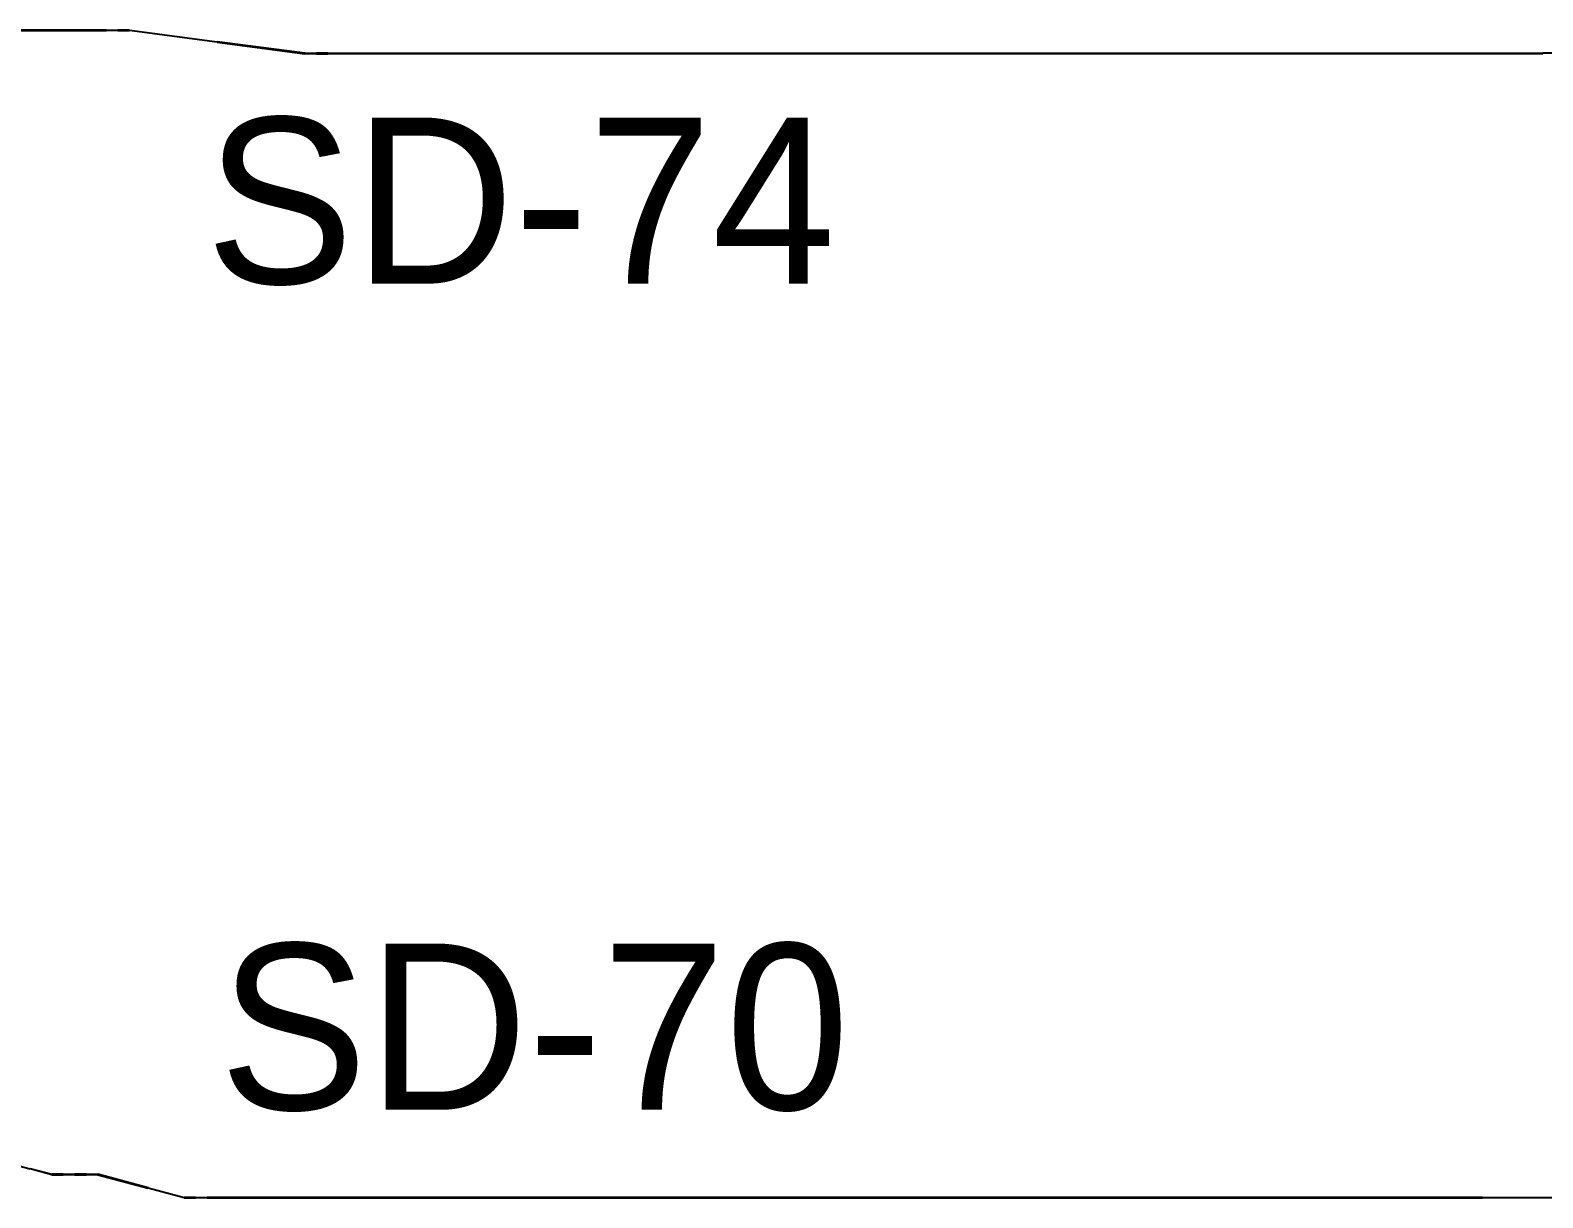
# Model space of a CAD drawing. Header units: metres. Extents: x 0.2 to 42.3, y 0.9 to 39.
# Drawn here: x 33.125 to 36.401, y 22.429 to 24.959 of the extents above; entities that cross this region are included whole.
import ezdxf

# ---------------------------------------------------------------- set-up
doc = ezdxf.new("R2010")
doc.units = ezdxf.units.M
doc.layers.add('BSA_BRANCH_LABEL', color=3, linetype='Continuous')
doc.layers.add('BSA_MATERIAL_SECTION', color=7, linetype='Continuous')

msp = doc.modelspace()

# ---------------------------------------------------------------- linework, layer by layer
at = {"layer": 'BSA_MATERIAL_SECTION'}
for p, q in [((33.2899, 24.9589), (33.0966, 24.9589)), ((33.097, 24.9581), (33.2899, 24.9581)), ((33.2899, 24.9585), (33.2899, 24.9589)), ((33.2899, 24.9589), (33.2899, 24.9585)), ((33.2899, 24.9589), (33.3149, 24.9589)), ((33.2899, 24.9585), (33.2899, 24.9581)), ((33.2899, 24.9581), (33.2899, 24.9585)), ((33.3149, 24.9581), (33.2899, 24.9581)), ((33.3399, 24.9589), (33.3149, 24.9589)), ((33.3149, 24.9581), (33.3399, 24.9581)), ((33.3399, 24.9589), (33.5298, 24.9339)), ((33.5298, 24.9331), (33.3399, 24.9581)), ((33.7197, 24.9089), (33.5298, 24.9339)), ((33.5298, 24.9331), (33.7197, 24.9081)), ((33.7197, 24.9089), (33.7447, 24.9089)), ((33.7447, 24.9081), (33.7197, 24.9081)), ((33.7697, 24.9089), (33.7447, 24.9089)), ((33.7447, 24.9081), (33.7697, 24.9081)), ((33.7697, 24.9085), (33.7697, 24.9089)), ((33.7697, 24.9089), (36.4007, 24.9089)), ((33.7697, 24.9085), (33.7697, 24.9089)), ((33.7697, 24.9085), (33.7697, 24.9081)), ((33.7697, 24.9085), (33.7697, 24.9081)), ((36.4007, 24.9081), (33.7697, 24.9081)), ((39.0316, 24.9089), (36.4007, 24.9089)), ((33.0783, 22.5039), (33.125, 22.4914)), ((33.125, 22.4922), (33.1716, 22.4797)), ((33.1716, 22.4789), (33.125, 22.4914)), ((33.1966, 22.4797), (33.1716, 22.4797)), ((33.1716, 22.4789), (33.1966, 22.4789)), ((33.1966, 22.4797), (33.2216, 22.4797)), ((33.2216, 22.4789), (33.1966, 22.4789)), ((33.2216, 22.4793), (33.2216, 22.4797)), ((33.2216, 22.4793), (33.2216, 22.4797)), ((33.2466, 22.4797), (33.2216, 22.4797)), ((33.2216, 22.4793), (33.2216, 22.4789)), ((33.2216, 22.4793), (33.2216, 22.4789)), ((33.2216, 22.4789), (33.2466, 22.4789)), ((33.2466, 22.4797), (33.2716, 22.4797)), ((33.2716, 22.4789), (33.2466, 22.4789)), ((33.3804, 22.4506), (33.2716, 22.4797)), ((33.2716, 22.4789), (33.3805, 22.4497)), ((33.3804, 22.4506), (33.4582, 22.4297)), ((33.4582, 22.4289), (33.3805, 22.4497)), ((33.4832, 22.4297), (33.4582, 22.4297)), ((33.4582, 22.4289), (33.4832, 22.4289)), ((33.4832, 22.4297), (33.5082, 22.4297)), ((33.5082, 22.4289), (33.4832, 22.4289)), ((33.5082, 22.4293), (33.5082, 22.4297)), ((36.2699, 22.4297), (33.5082, 22.4297)), ((33.5082, 22.4297), (33.5082, 22.4293)), ((33.5082, 22.4293), (33.5082, 22.4289)), ((33.5082, 22.4289), (33.5082, 22.4293)), ((33.5082, 22.4289), (36.2699, 22.4289)), ((36.2699, 22.4297), (39.0316, 22.4297)), ((39.0316, 22.4289), (36.2699, 22.4289))]:
    msp.add_line(p, q, dxfattribs=at)

# ---------------------------------------------------------------- texts
at = {"layer": 'BSA_BRANCH_LABEL'}
for s, p in [('SD-74', (33.5045, 24.4098)), ('SD-70', (33.5342, 22.6198))]:
    msp.add_text(s, height=0.36, dxfattribs=at).set_placement(p)

doc.saveas('drawing.dxf')
